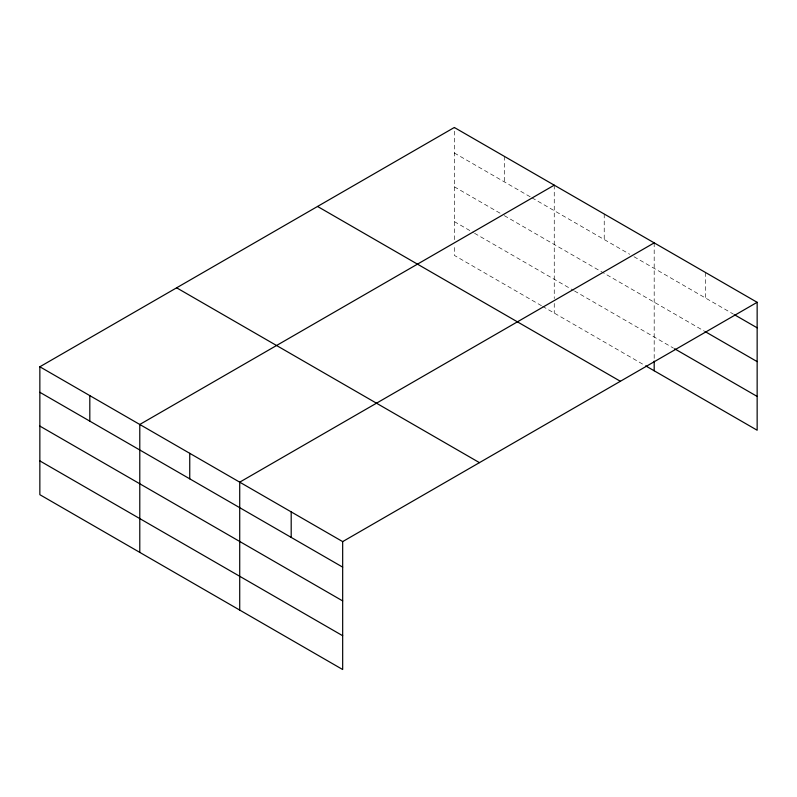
<?xml version="1.0" encoding="UTF-8"?>
<svg xmlns="http://www.w3.org/2000/svg" width="797" height="797" viewBox="0 0 797 797"><rect width="100%" height="100%" fill="white"/><g stroke="black" fill="none" stroke-linecap="round" stroke-linejoin="round"><path stroke-width="0.6" stroke-dasharray="3.98 2.99" d="M454.33 239.698L454.33 127.48M454.33 152.994L530.872 197.188M531.938 197.805L629.74 254.273M633.994 256.724L733.559 314.207M454.33 186.787L501.104 213.795M504.292 215.628L705.674 331.901M454.33 221.596L473.458 232.644M474.524 233.262L573.392 290.337M574.458 290.955L673.495 348.14M541.502 305.719L454.33 255.389L454.33 244.53M542.568 306.337L644.624 365.255M705.674 272.594L705.674 298.108M654.188 242.876L654.188 359.915M604.226 214.024L604.226 239.538M554.254 185.173L554.254 298.606M554.254 303.428L554.254 313.082M504.292 156.332L504.292 181.846"/><path stroke-width="1.2" d="M757.15 302.312L454.33 127.48L39.85 366.779L39.85 494.688L342.67 669.52L342.67 541.611L757.15 302.312L757.15 430.221L645.69 365.873M554.254 185.173L139.784 424.472L139.784 552.381M654.188 242.876L239.718 482.165L239.718 610.074M734.625 314.825L757.15 327.826M705.674 331.901L757.15 361.619M674.571 348.757L757.15 396.428M317.545 206.453L620.375 381.285M176.625 287.807L479.455 462.649M39.85 366.779L342.67 541.611M39.85 392.293L342.67 567.125M39.85 426.076L342.67 600.918M39.85 460.895L342.67 635.727M654.188 361.121L654.188 370.774M291.194 511.893L291.194 537.407M189.746 453.324L189.746 478.838M89.812 395.621L89.812 421.135"/></g></svg>
